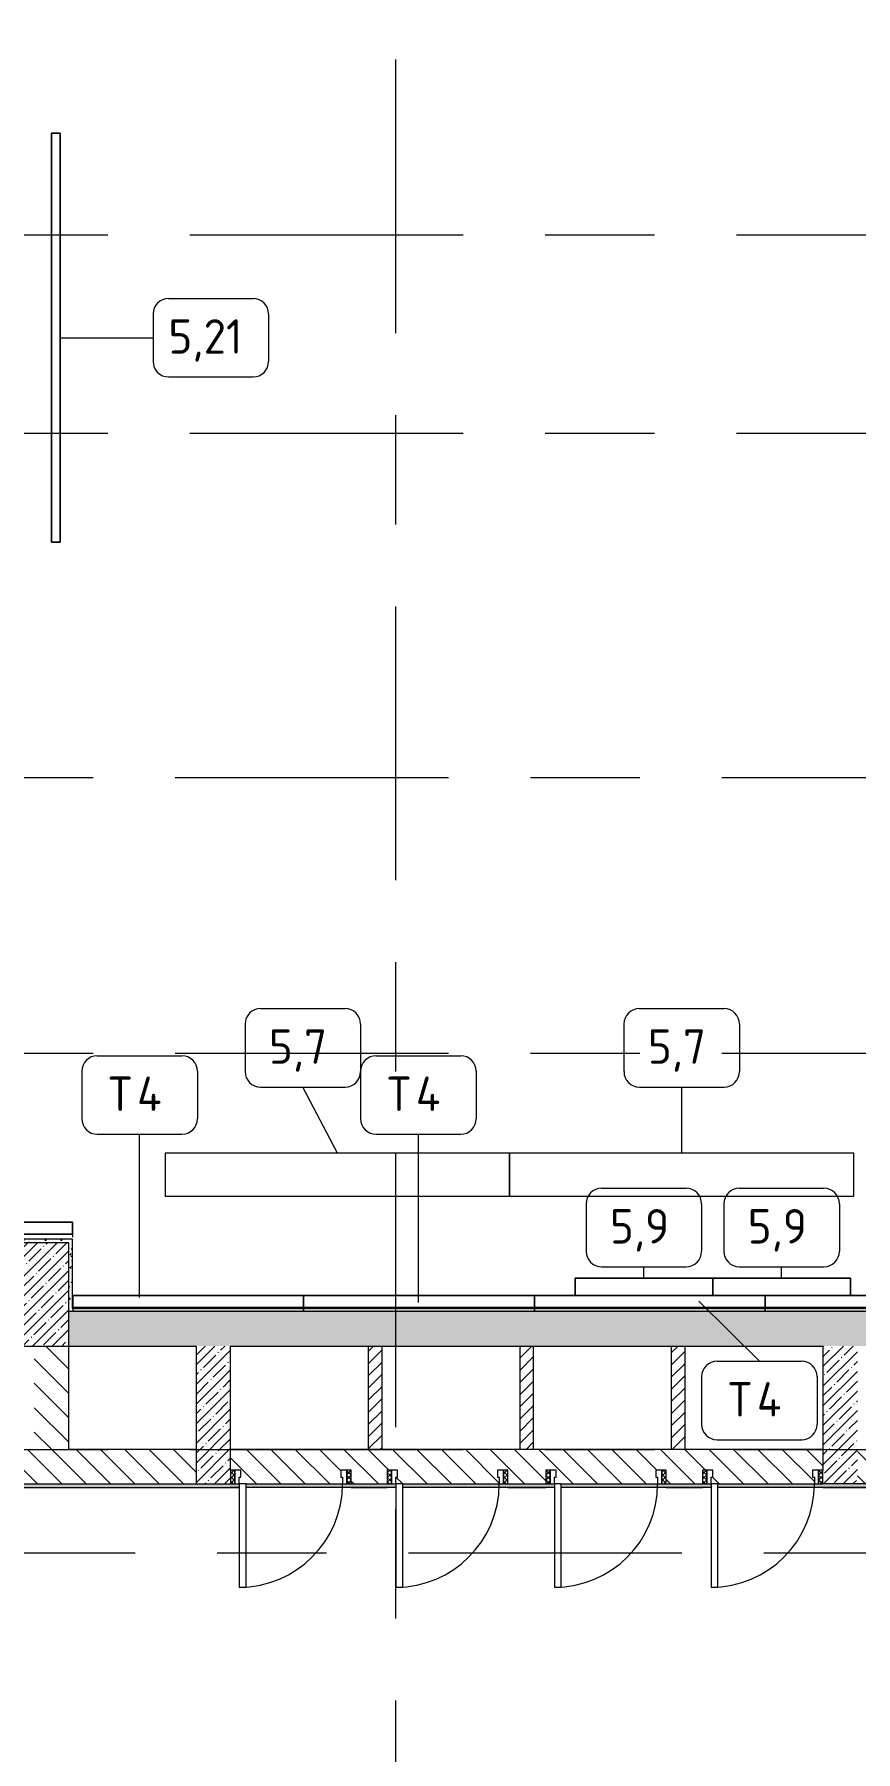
# Model space of a CAD drawing. Header units: millimetres. Extents: x 35092 to 251863, y -8553 to 29549.
# Drawn here: x 54560 to 59330, y 9346 to 19314 of the extents above; entities that cross this region are included whole.
import ezdxf

# ---------------------------------------------------------------- set-up
doc = ezdxf.new("R2010")
doc.units = ezdxf.units.MM
doc.linetypes.add('Осевая', pattern=[3175, 635, -476.25, 1587.5, -476.25])
for name, color, linetype, lineweight in [('A-DOOR', 7, 'Continuous', 9), ('A-DOOR-FRAM-2', 7, 'Continuous', 9), ('A-WALL', 7, 'Continuous', 9), ('I-FURN-IDEN', 7, 'Continuous', 9), ('I-WALL', 7, 'Continuous', 9), ('S-COLS', 7, 'Continuous', 9), ('Оси-2', 7, 'Осевая', 9)]:
    doc.layers.add(name, color=color, linetype=linetype, lineweight=lineweight)
for name, color, linetype, lineweight, true_color in [('A-DOOR-1', 7, 'Continuous', 9, 0xc0c0c0), ('A-DOOR-FRAM-1', 7, 'Continuous', 9, 0xc0c0c0), ('A-WALL-1', 9, 'Continuous', 9, 0x808080), ('A-WALL-FNSH-1', 9, 'Continuous', 9, 0x808080), ('I-FURN-1', 9, 'Continuous', 9, 0x808080)]:
    doc.layers.add(name, color=color, linetype=linetype, lineweight=lineweight, true_color=true_color)
doc.styles.add('GOST Common', font='GOST_Common.ttf', dxfattribs={"height": 200})
pattern_1 = [(135, (0, 0), (-70.71068, -70.71068), [])]
pattern_2 = [(45, (0, 0), (-57.02463, 57.02463), []), (45, (57.025, 0), (-57.02463, 57.02463), [100.806, -20.161, 3.353, -16.808])]
pattern_3 = [(45, (0, 0), (-35.35534, 35.35534), [])]
pattern_4 = [(0, (0, 0), (121.92, 30.48), [10.058, -81.382, 10.058, -81.382, -487.68]), (0, (0, 0), (121.92, 30.48), [-182.88, 10.058, -172.822, 10.058, -81.382, -213.36]), (0, (0, 0), (121.92, 30.48), [-457.2, 10.058, -50.902, 10.058, -142.342]), (120, (45.72, 15.24), (-87.356454, 90.345817), [10.058, -81.382, 10.058, -81.382, -487.68]), (120, (45.72, 15.24), (-87.356454, 90.345817), [-182.88, 10.058, -172.822, 10.058, -81.382, -213.36]), (120, (45.72, 15.24), (-87.356454, 90.345817), [-457.2, 10.058, -50.902, 10.058, -142.342]), (240, (60.96, 76.2), (-34.563546, -120.825817), [10.058, -81.382, 10.058, -81.382, -487.68]), (240, (60.96, 76.2), (-34.563546, -120.825817), [-182.88, 10.058, -172.822, 10.058, -81.382, -213.36]), (240, (60.96, 76.2), (-34.563546, -120.825817), [-457.2, 10.058, -50.902, 10.058, -142.342])]

# ---------------------------------------------------------------- blocks, each defined once
blk = doc.blocks.new('BSC_Колонна _Прямоугольная - 600х600-23205375-План расстановки мебели и оборудования 2 этажа в осях 12-23')
at = {"layer": 'S-COLS'}
h = blk.add_hatch(dxfattribs=at)
h.set_pattern_fill('FP_23', color=256, style=0, pattern_type=2)
h.set_pattern_definition([(45, (-54460, -12000), (-57.02463, 57.02463), []), (45, (-54402.975, -12000), (-57.02463, 57.02463), [100.806, -20.161, 3.353, -16.808])])
h.paths.add_polyline_path([(-300, -300), (300, -300), (300, 300), (-300, 300)])
for p, q in [((300, 300), (-300, 300)), ((-300, 300), (-300, -300)), ((300, -300), (300, 300)), ((-300, -300), (300, -300))]:
    blk.add_line(p, q, dxfattribs=at)
blk = doc.blocks.new('110_Дверь_СКБ_1Ст - д-18 700x2100h_Технический шкаф ЭОМ и СС-23257539-План расстановки мебели и оборудования 2 этажа в осях 12-23')
at = {"layer": 'A-DOOR'}
h = blk.add_hatch(dxfattribs=at)
h.set_pattern_fill('FP_50', color=256, style=0, pattern_type=2)
h.set_pattern_definition([(135, (1951.41, 164.685), (-14.14214, -14.14214), []), (225, (1951.41, 164.685), (14.14214, -14.14214), [])])
h.paths.add_polyline_path([(362.5, 100), (337.5, 100), (337.5, 20), (362.5, 20)])
at = {"layer": 'A-DOOR-FRAM-2'}
h = blk.add_hatch(dxfattribs=at)
h.set_pattern_fill('FP_51', color=256, style=0, pattern_type=2)
h.set_pattern_definition([(45, (-171.384, 164.685), (-14.1421, 14.1421), []), (135, (-171.384, 164.685), (-14.1421, -14.1421), [])])
h.paths.add_polyline_path([(-312.5, 100), (-337.5, 100), (-337.5, 20), (-312.5, 20)])
at = {"layer": 'A-DOOR-1'}
for p, q in [((312.5, 700), (272.5, 700)), ((272.5, 700), (272.5, 100)), ((312.5, 100), (312.5, 700)), ((272.5, 100), (312.5, 100))]:
    blk.add_line(p, q, dxfattribs=at)
blk.add_arc((312.5, 100), 600, 90, 180, dxfattribs=at)
at = {"layer": 'A-DOOR-FRAM-1'}
for p, q in [((-312.5, 100), (-337.5, 100)), ((-337.5, 100), (-337.5, 20)), ((-287.5, 100), (-312.5, 100)), ((-312.5, 100), (-312.5, 20)), ((-312.5, 20), (-312.5, 100)), ((-287.5, 60), (-287.5, 100)), ((312.5, 100), (312.5, 60)), ((337.5, 100), (312.5, 100)), ((337.5, 20), (337.5, 100)), ((362.5, 100), (337.5, 100)), ((337.5, 100), (337.5, 20)), ((362.5, 20), (362.5, 100)), ((-337.5, 20), (-312.5, 20)), ((-312.5, 20), (-277.5, 20)), ((-277.5, 60), (-287.5, 60)), ((-277.5, 20), (-277.5, 60)), ((312.5, 60), (302.5, 60)), ((302.5, 60), (302.5, 20)), ((302.5, 20), (337.5, 20)), ((337.5, 20), (362.5, 20))]:
    blk.add_line(p, q, dxfattribs=at)
blk = doc.blocks.new('Стол базовый прямоугольный - 5_7-26328560-План расстановки мебели и оборудования 2 этажа в осях 12-23')
at = {"layer": 'I-FURN-1'}
for p, q in [((1000, 125), (-1000, 125)), ((-1000, 125), (-1000, -125)), ((1000, -125), (1000, 125)), ((-1000, -125), (1000, -125))]:
    blk.add_line(p, q, dxfattribs=at)
blk = doc.blocks.new('Мат в спортивном зале - Т4-V228-План расстановки мебели и оборудования 2 этажа в осях 12-23')
at = {"layer": 'I-FURN-1'}
for p, q in [((-458.7, 925.9), (-458.7, 906.7)), ((881.3, 909.3), (-458.7, 909.3)), ((-458.7, 909.3), (-458.7, 839.3)), ((-458.7, 839.3), (-458.7, 909.3)), ((-458.7, 909.3), (881.3, 909.3)), ((881.3, 906.7), (881.3, 925.9)), ((881.3, 839.3), (881.3, 909.3)), ((881.3, 909.3), (881.3, 839.3)), ((-458.7, 839.3), (881.3, 839.3)), ((881.3, 839.3), (-458.7, 839.3))]:
    blk.add_line(p, q, dxfattribs=at)
blk = doc.blocks.new('Мат в спортивном зале - Т4-V229-План расстановки мебели и оборудования 2 этажа в осях 12-23')
at = {"layer": 'I-FURN-1'}
for p, q in [((-458.7, 925.9), (-458.7, 906.7)), ((881.3, 909.3), (-458.7, 909.3)), ((-458.7, 909.3), (-458.7, 839.3)), ((-458.7, 839.3), (-458.7, 909.3)), ((-458.7, 909.3), (881.3, 909.3)), ((881.3, 906.7), (881.3, 925.9)), ((881.3, 839.3), (881.3, 909.3)), ((881.3, 909.3), (881.3, 839.3)), ((-458.7, 839.3), (881.3, 839.3)), ((645.4, 839.3), (-458.7, 839.3)), ((881.3, 839.3), (645.4, 839.3))]:
    blk.add_line(p, q, dxfattribs=at)
blk = doc.blocks.new('Мат в спортивном зале - Т4-V230-План расстановки мебели и оборудования 2 этажа в осях 12-23')
at = {"layer": 'I-FURN-1'}
for p, q in [((-458.7, 925.9), (-458.7, 906.7)), ((881.3, 909.3), (-458.7, 909.3)), ((-458.7, 909.3), (-458.7, 839.3)), ((-454.6, 909.3), (881.3, 909.3)), ((881.3, 906.7), (881.3, 925.9)), ((881.3, 839.3), (881.3, 909.3)), ((881.3, 909.3), (881.3, 839.3)), ((-458.7, 839.3), (881.3, 839.3)), ((385.4, 839.3), (-454.6, 839.3)), ((881.3, 839.3), (385.4, 839.3))]:
    blk.add_line(p, q, dxfattribs=at)
blk = doc.blocks.new('Мат в спортивном зале - Т8-31178830-План расстановки мебели и оборудования 2 этажа в осях 12-23')
at = {"layer": 'I-FURN-1'}
for p, q in [((881.3, -839.3), (241.3, -839.3)), ((241.3, -839.3), (241.3, -909.3)), ((241.3, -909.3), (241.3, -839.3)), ((241.3, -839.3), (881.3, -839.3)), ((881.3, -909.3), (881.3, -839.3)), ((881.3, -839.3), (881.3, -909.3)), ((241.3, -925.9), (241.3, -906.7)), ((241.3, -909.3), (881.3, -909.3)), ((881.3, -909.3), (241.3, -909.3)), ((881.3, -906.7), (881.3, -925.9))]:
    blk.add_line(p, q, dxfattribs=at)
blk = doc.blocks.new('Марка_Мебель - В прямоуг_Balcon_Марка-25523697-План расстановки мебели и оборудования 2 этажа в осях 12-23')
at = {"layer": 'I-FURN-IDEN'}
for p, q in [((-2.455, 2.278), (2.455, 2.278)), ((-3.355, 1.378), (-3.355, -1.384)), ((3.355, 1.378), (3.355, -1.378)), ((-2.461, -2.278), (2.455, -2.278))]:
    blk.add_line(p, q, dxfattribs=at)
for centre, radius, start, end in [((-2.455, 1.378), 0.9, 90, 180), ((2.455, 1.378), 0.9, 0, 90), ((-2.461, -1.384), 0.893, 180, 270), ((2.455, -1.378), 0.9, 270, 0)]:
    blk.add_arc(centre, radius, start, end, dxfattribs=at)

msp = doc.modelspace()

# ---------------------------------------------------------------- hatches: boundary and pattern name
at = {"layer": 'I-WALL'}
h = msp.add_hatch(dxfattribs=at)
h.set_pattern_fill('FP_58', color=256, style=0, pattern_type=2)
h.set_pattern_definition(pattern_4)
h.paths.add_polyline_path([(54760, 12300), (54780, 12300), (54780, 12320), (54160, 12320), (54160, 12300), (54317.6, 12300)])
h = msp.add_hatch(dxfattribs=at)
h.set_pattern_fill('FP_58', color=256, style=0, pattern_type=2)
h.set_pattern_definition(pattern_4)
h.paths.add_polyline_path([(54780, 11900), (54780, 12300), (54760, 12300), (54760, 11900)])
h = msp.add_hatch(dxfattribs=at)
h.set_pattern_fill('FP_17', color=256, style=0, pattern_type=2)
h.set_pattern_definition(pattern_2)
h.paths.add_polyline_path([(64380, 11700), (66160, 11700), (66160, 11900), (60760, 11900), (60760, 11700), (63260, 11700)])
h.paths.add_polyline_path([(59340, 11700), (60160, 11700), (60160, 11900), (54760, 11900), (54760, 11700), (59140, 11700)])
h = msp.add_hatch(dxfattribs=at)
h.set_pattern_fill('FP_58', color=256, style=0, pattern_type=2)
h.set_pattern_definition(pattern_4)
h.paths.add_polyline_path([(60160, 11900), (60160, 11920), (54780, 11920), (54780, 11900), (60151.2, 11900)])
h = msp.add_hatch(dxfattribs=at)
h.set_pattern_fill('FP_19', color=256, style=0, pattern_type=2)
h.set_pattern_definition(pattern_1)
h.paths.add_polyline_path([(54760, 11100), (54760, 11700), (54560, 11700), (54560, 11100)])
h = msp.add_hatch(dxfattribs=at)
h.set_pattern_fill('FP_17', color=256, style=0, pattern_type=2)
h.set_pattern_definition(pattern_2)
h.paths.add_polyline_path([(55700, 10900), (55700, 11700), (55500, 11700), (55500, 10900)])
h = msp.add_hatch(dxfattribs=at)
h.set_pattern_fill('FP_22', color=256, style=0, pattern_type=2)
h.set_pattern_definition(pattern_3)
h.paths.add_polyline_path([(56579.2, 11100), (56579.2, 11700), (56499.2, 11700), (56499.2, 11100)])
h = msp.add_hatch(dxfattribs=at)
h.set_pattern_fill('FP_22', color=256, style=0, pattern_type=2)
h.set_pattern_definition(pattern_3)
h.paths.add_polyline_path([(57459.2, 11100), (57459.2, 11700), (57379.2, 11700), (57379.2, 11100)])
h = msp.add_hatch(dxfattribs=at)
h.set_pattern_fill('FP_22', color=256, style=0, pattern_type=2)
h.set_pattern_definition(pattern_3)
h.paths.add_polyline_path([(58339.2, 11100), (58339.2, 11700), (58259.2, 11700), (58259.2, 11100)])
h = msp.add_hatch(dxfattribs=at)
h.set_pattern_fill('FP_17', color=256, style=0, pattern_type=2)
h.set_pattern_definition(pattern_2)
h.paths.add_polyline_path([(59340, 10900), (59340, 11700), (59140, 11700), (59140, 10900)])
h = msp.add_hatch(dxfattribs=at)
h.set_pattern_fill('FP_19', color=256, style=0, pattern_type=2)
h.set_pattern_definition(pattern_1)
h.paths.add_polyline_path([(61160, 10900), (61160, 11100), (59340, 11100), (59340, 10900), (60880.5, 10900)])
h.paths.add_polyline_path([(59080, 10900), (59090, 10900), (59090, 10940), (59080, 10940), (59080, 10980), (59140, 10980), (59140, 11100), (55700, 11100), (55700, 10980), (55760, 10980), (55760, 10940), (55750, 10940), (55750, 10900), (56350, 10900), (56350, 10940), (56340, 10940), (56340, 10980), (56400, 10979.6), (56400, 10900), (56610, 10900), (56610, 10980), (56670, 10980), (56670, 10940), (56660, 10940), (56660, 10900), (57260, 10900), (57260, 10940), (57250, 10940), (57250, 10980), (57310, 10980), (57310, 10900), (57530, 10900), (57530, 10980), (57590, 10980), (57590, 10940), (57580, 10940), (57580, 10900), (58180, 10900), (58180, 10940), (58170, 10940), (58170, 10980), (58230, 10980), (58230, 10900), (58440, 10900), (58440, 10980), (58500, 10980), (58500, 10940), (58490, 10940), (58490, 10900), (58692.8, 10900)])
h.paths.add_polyline_path([(55500, 10900), (55500, 11100), (51910, 11100), (51910, 10900), (54317.6, 10900)])
h.paths.add_polyline_path([(51710, 10900), (51710, 11100), (47260.7, 11100), (47260.7, 10900), (49942.3, 10900)])
h = msp.add_hatch(dxfattribs=at)
h.set_pattern_fill('FP_58', color=256, style=0, pattern_type=2)
h.set_pattern_definition(pattern_4)
h.paths.add_polyline_path([(61360, 10880), (61360, 10900), (58530, 10900), (58530, 10880), (61245.1, 10880)])
h.paths.add_polyline_path([(58490, 10880), (58490, 10900), (57620, 10900), (57620, 10880), (57963.6, 10880)])
h.paths.add_polyline_path([(57234.4, 10880), (57580, 10880), (57580, 10900), (56700, 10900), (56700, 10880)])
h.paths.add_polyline_path([(56660, 10880), (56660, 10900), (55790, 10899), (55790, 10880)])
h.paths.add_polyline_path([(55725, 10880), (55750, 10880), (55750, 10900), (47240.7, 10900), (47240.7, 10880), (55700, 10880)])

# ---------------------------------------------------------------- linework, layer by layer
at = {"layer": 'A-WALL'}
for p, q in [((54780, 12300), (54780, 11920)), ((54780, 11920), (60140, 11920)), ((47260.7, 10900), (55700, 10900)), ((55790, 10900), (56350, 10900)), ((56400, 10900), (56610, 10900)), ((56700, 10900), (57260, 10900)), ((57310, 10900), (57530, 10900)), ((57620, 10900), (58180, 10900)), ((58230, 10900), (58440, 10900)), ((58530, 10900), (59090, 10900)), ((61360, 10900), (59140, 10900))]:
    msp.add_line(p, q, dxfattribs=at)
at = {"layer": 'A-WALL-1'}
for p, q in [((54780, 12320), (54140, 12320)), ((60160, 11900), (54760, 11900)), ((54760, 11100), (54760, 11700)), ((54760, 11700), (55500, 11700)), ((55500, 11700), (55500, 10900)), ((55700, 10980), (55700, 11700)), ((55700, 11700), (59140, 11700)), ((56499.2, 11700), (56499.2, 11100)), ((56579.2, 11100), (56579.2, 11700)), ((57379.2, 11700), (57379.2, 11100)), ((57459.2, 11100), (57459.2, 11700)), ((58259.2, 11700), (58259.2, 11100)), ((58339.2, 11100), (58339.2, 11700)), ((59140, 11700), (59140, 10980)), ((55500, 11100), (54760, 11100)), ((56579.2, 11100), (55700, 11100)), ((59140, 11100), (56579.2, 11100)), ((47239.7, 10880), (55750, 10880))]:
    msp.add_line(p, q, dxfattribs=at)
at = {"layer": 'A-WALL-FNSH-1'}
for p, q in [((54781, 12321), (54139, 12321)), ((54780, 12320), (54780, 12300)), ((54781, 11920), (54781, 12321)), ((60139, 11921), (54780, 11921)), ((47239.7, 10879), (55700, 10879)), ((56660, 10880), (55790, 10880)), ((56400, 10879), (56610, 10879)), ((57580, 10880), (56700, 10880)), ((57310, 10879), (57530, 10879)), ((58490, 10880), (57620, 10880)), ((58230, 10879), (58440, 10879)), ((61360, 10880), (58530, 10880)), ((59140, 10879), (61360, 10879))]:
    msp.add_line(p, q, dxfattribs=at)
at = {"layer": 'I-FURN-1'}
for p, q in [((54660, 18740), (54660, 16366.8)), ((54710, 18740), (54660, 18740)), ((54660, 18740), (54710, 18740)), ((54660, 16366.8), (54660, 18740)), ((54710, 16366.8), (54710, 18740)), ((54710, 18740), (54710, 16366.8)), ((54660, 16366.8), (54710, 16366.8)), ((54710, 16366.8), (54660, 16366.8)), ((58500, 12094.1), (57700, 12094.1)), ((57700, 12094.1), (57700, 11994.1)), ((57700, 11994.1), (57700, 12094.1)), ((57700, 12094.1), (58500, 12094.1)), ((59300, 12094.1), (58500, 12094.1)), ((58500, 12094.1), (58500, 11994.1)), ((58500, 11994.1), (58500, 12094.1)), ((58500, 12094.1), (59300, 12094.1)), ((58500, 11994.1), (58500, 12094.1)), ((58500, 12094.1), (58500, 11994.1)), ((59300, 11994.1), (59300, 12094.1)), ((59300, 12094.1), (59300, 11994.1)), ((57700, 11994.1), (58500, 11994.1)), ((58500, 11994.1), (57700, 11994.1)), ((58500, 11994.1), (59300, 11994.1)), ((59300, 11994.1), (58500, 11994.1))]:
    msp.add_line(p, q, dxfattribs=at)
at = {"layer": 'I-FURN-IDEN'}
for p, q in [((54710, 17553.4), (55249.8, 17553.4)), ((56320, 12820), (56119.6, 13203.9)), ((58320, 12820), (58320, 13203.9)), ((55171.4, 11982.2), (55171.4, 12929.7)), ((56790.5, 11954), (56790.5, 12929.7)), ((58100, 12094.1), (58100, 12160.5)), ((58900, 12094.1), (58900, 12160.5)), ((58418.8, 11961.3), (58770.9, 11611.9))]:
    msp.add_line(p, q, dxfattribs=at)
at = {"layer": 'I-WALL'}
for p, q in [((55700, 10880), (55700, 10879)), ((55750, 10879), (55700, 10879)), ((56400, 10879), (55790, 10879)), ((56400, 10880), (56400, 10879)), ((56610, 10880), (56610, 10879)), ((56660, 10879), (56610, 10879)), ((57310, 10879), (56700, 10879)), ((57310, 10880), (57310, 10879)), ((57530, 10880), (57530, 10879)), ((57580, 10879), (57530, 10879)), ((58230, 10879), (57620, 10879)), ((58230, 10880), (58230, 10879)), ((58440, 10880), (58440, 10879)), ((58490, 10879), (58440, 10879)), ((59140, 10879), (58530, 10879)), ((59140, 10880), (59140, 10879))]:
    msp.add_line(p, q, dxfattribs=at)
at = {"layer": 'Оси-2'}
for p, q in [((56660, 593.7), (56660, 24898.1)), ((38477.2, 18150), (82200, 18150)), ((38477.2, 17000), (82200, 17000)), ((38391.7, 15000), (81600, 15000)), ((38391.7, 13400), (81600, 13400)), ((38477.2, 11100), (82200, 11100)), ((39747.2, 10500), (82200, 10500))]:
    msp.add_line(p, q, dxfattribs=at)

# ---------------------------------------------------------------- block references
at = {"layer": 'A-DOOR-1', "rotation": 180}
for p in [(56062.5, 11000), (56972.5, 11000), (57892.5, 11000), (58802.5, 11000)]:
    msp.add_blockref('110_Дверь_СКБ_1Ст - д-18 700x2100h_Технический шкаф ЭОМ и СС-23257539-План расстановки мебели и оборудования 2 этажа в осях 12-23', p, dxfattribs=at)
at = {"layer": 'I-FURN-1', "rotation": 180}
for name, p in [('Стол базовый прямоугольный - 5_7-26328560-План расстановки мебели и оборудования 2 этажа в осях 12-23', (56320, 12695)), ('Стол базовый прямоугольный - 5_7-26328560-План расстановки мебели и оборудования 2 этажа в осях 12-23', (58320, 12695)), ('Мат в спортивном зале - Т4-V228-План расстановки мебели и оборудования 2 этажа в осях 12-23', (55665.4, 12833.4)), ('Мат в спортивном зале - Т4-V228-План расстановки мебели и оборудования 2 этажа в осях 12-23', (57005.4, 12833.4)), ('Мат в спортивном зале - Т4-V229-План расстановки мебели и оборудования 2 этажа в осях 12-23', (58345.4, 12833.4)), ('Мат в спортивном зале - Т4-V230-План расстановки мебели и оборудования 2 этажа в осях 12-23', (59685.4, 12833.4))]:
    msp.add_blockref(name, p, dxfattribs=at)
at = {"layer": 'I-FURN-1'}
msp.add_blockref('Мат в спортивном зале - Т8-31178830-План расстановки мебели и оборудования 2 этажа в осях 12-23', (53899.5, 13258.9), dxfattribs=at)
at = {"layer": 'I-FURN-IDEN', "xscale": 99.99999999999993, "yscale": 99.99999999999993, "zscale": 99.99999999999993}
for p in [(55585.3, 17553.4), (56119.6, 13431.6), (58320, 13431.6), (55171.4, 13157.5), (56790.5, 13157.5), (58100, 12388.2), (58900, 12388.2), (58770.9, 11384.1)]:
    msp.add_blockref('Марка_Мебель - В прямоуг_Balcon_Марка-25523697-План расстановки мебели и оборудования 2 этажа в осях 12-23', p, dxfattribs=at)
at = {"layer": 'S-COLS'}
msp.add_blockref('BSC_Колонна _Прямоугольная - 600х600-23205375-План расстановки мебели и оборудования 2 этажа в осях 12-23', (54460, 12000), dxfattribs=at)

# ---------------------------------------------------------------- texts
at = {"layer": 'I-FURN-IDEN', "char_height": 200, "attachment_point": 1, "style": 'GOST Common'}
for s, insert, width in [('5,21', (55338.8, 17660.5), 561.181), ('5,7', (55922.6, 13538.7), 440.928), ('5,7', (58123, 13538.7), 440.928), ('\\fGOST Common|b0|i0|c204|p34|;Т', (54990.9, 13264.6), 200.422), ('\\fGOST Common|b0|i0|c204|p34|;4', (55156.3, 13264.6), 200.422), ('\\fGOST Common|b0|i0|c204|p34|;Т', (56610, 13264.6), 200.422), ('\\fGOST Common|b0|i0|c204|p34|;4', (56775.4, 13264.6), 200.422), ('5,9', (57903, 12495.3), 440.928), ('5,9', (58703, 12495.3), 440.928), ('\\fGOST Common|b0|i0|c204|p34|;Т', (58590.4, 11491.2), 200.422), ('\\fGOST Common|b0|i0|c204|p34|;4', (58755.8, 11491.2), 200.422)]:
    msp.add_mtext(s, dxfattribs=dict(at, insert=insert, width=width))

doc.saveas('drawing.dxf')
